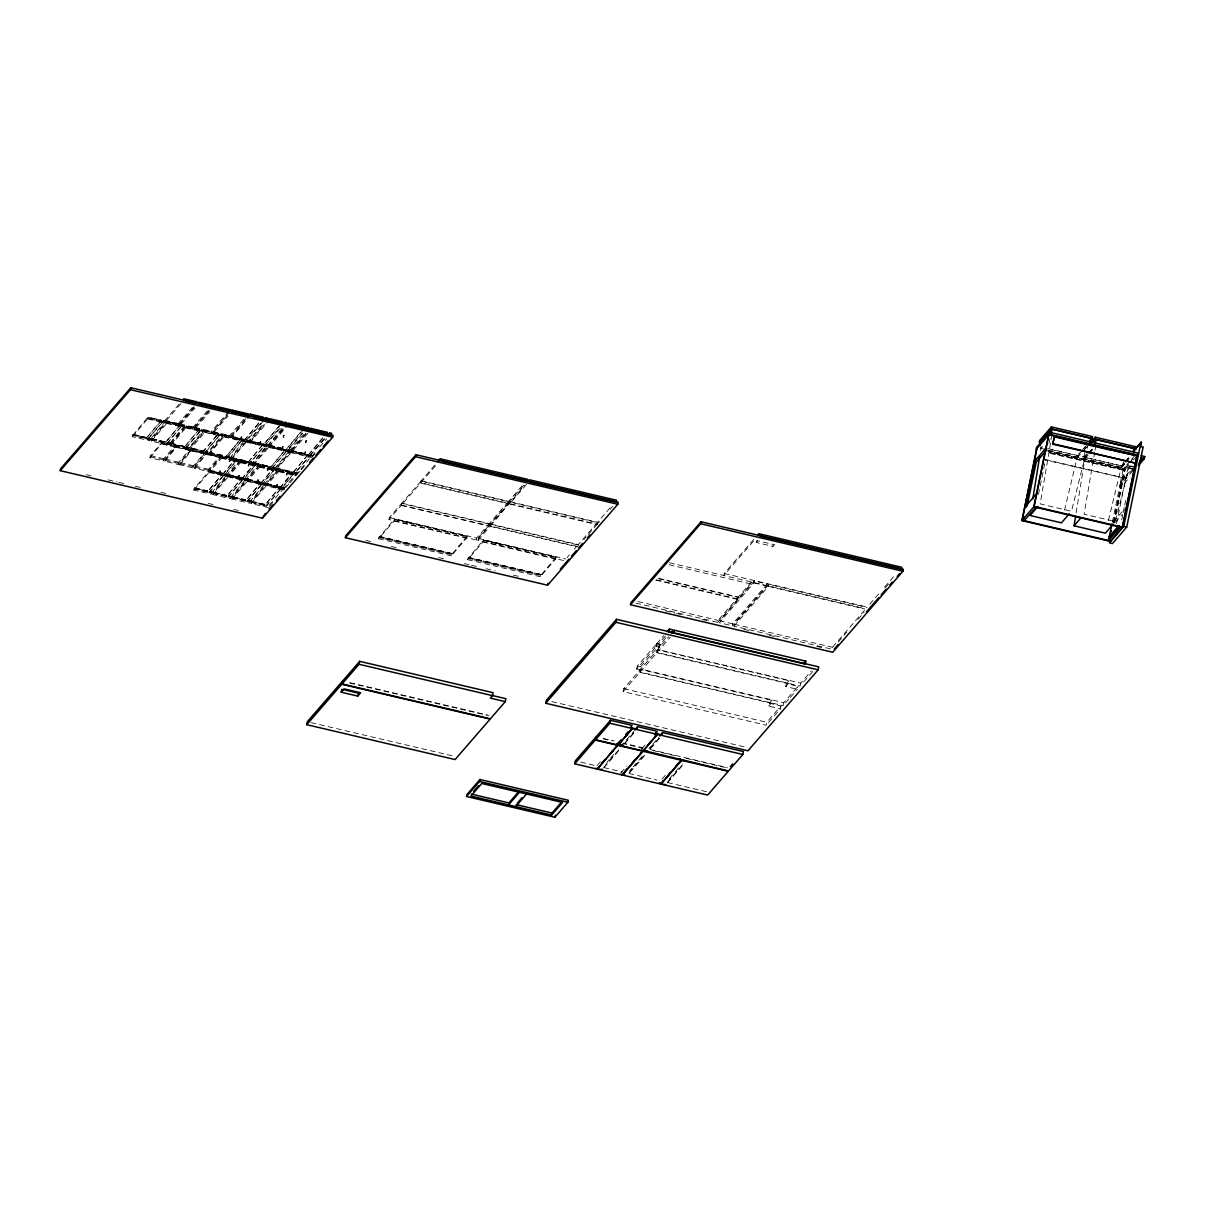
<?xml version="1.0" encoding="UTF-8"?>
<svg xmlns="http://www.w3.org/2000/svg" width="1205" height="1205" viewBox="0 0 1205 1205"><rect width="100%" height="100%" fill="white"/><g stroke="black" fill="none" stroke-linecap="round" stroke-linejoin="round"><path stroke-width="0.75" stroke-dasharray="5 3.75" d="M229.025 461.425C231.706 456.394 228.061 462.735 230.019 461.59M229.462 459.497L230.396 459.677M248.094 465.898C250.715 460.928 247.251 466.983 249.089 466.094M248.591 464.015L249.45 464.151M267.179 470.417C269.724 465.341 266.365 471.517 268.158 470.583M267.585 468.459L268.519 468.64M286.248 474.906C288.357 469.589 286.037 476.547 287.121 474.951M286.624 472.872L287.618 473.068M641.964 748.651L642.747 748.245L622.744 743.425M1122.548 476.156L1124.521 477.029L1122.367 476.728M219.4 472.496C220.093 474.273 219.852 467.721 220.394 472.721M238.454 476.999C240.398 472.691 237.716 478.295 239.464 477.195M257.524 481.458C258.744 477.165 258.111 482.422 258.021 481.699M276.593 485.931C278.159 481.382 276.713 487.769 277.436 486.052M1040.608 450.595L1041.21 446.889M1076.155 512.833L1085.133 457.222L1087.543 454.436M1052.055 434.372L1040.171 503.901L1071.501 511.266L1085.389 455.535M1094.727 452.026L1084.093 514.219L1115.423 521.584L1129.311 465.868M1095.044 450.188L1095.978 444.705M162.765 421.976L163.323 420.59L165.477 421.102L165.07 423.06L149.736 440.744L132.324 436.662L132.911 434.493L146.167 437.611L145.79 438.786L147.778 439.253L162.976 420.982L267.676 445.519L267.48 446.498L162.765 421.976L148.125 438.861L150.279 439.373L165.13 421.494M132.881 435.276L147.718 417.397L160.988 420.515L146.136 438.394L132.701 435.472L145.79 438.786M161.154 420.319L147.899 417.201L161.319 420.123L160.777 421.509L147.522 418.391L147.718 417.397M132.324 436.662L147.658 418.963L148.064 417.005M147.778 439.253L148.155 438.078L150.309 438.59L149.736 440.744M167.194 443.35L182.377 425.064L184.531 425.576L184.124 427.549L168.805 445.232L151.393 441.135L151.966 438.982L165.236 442.099L164.859 443.274L166.847 443.741L182.03 425.47M164.859 443.274L151.77 439.961L166.787 421.886L166.576 422.865L180.193 425.591L180.389 424.597L167.133 421.479L180.389 424.597M163.202 460.897L163.775 458.728L175.373 445.353L175.147 447.115L163.202 460.897L149.947 457.78L150.52 455.611L162.118 442.235L161.907 443.214L175.343 446.136L161.907 443.214M147.522 418.391L160.958 421.298L161.319 420.123M165.477 421.102C165.913 423.256 162.072 422.413 163.323 420.59M179.138 404.172L165.1 420.364L164.528 422.533L181.217 403.283M149.947 457.78L162.088 443.018M151.393 441.135L166.727 423.452L167.133 421.479M180.042 425.004L165.206 442.883L180.223 424.808M166.847 443.741L167.224 442.566L169.378 443.063L168.805 445.232M190.3 448.863L190.059 450.625L178.129 464.407L164.859 461.289L165.431 459.12L177.03 445.745L176.834 446.724L190.269 449.646L176.834 446.724M184.531 425.576L169.167 444.043L167.013 443.545M186.248 447.823L201.446 429.552L203.6 430.065L203.193 432.023L187.859 449.706L170.462 445.624L171.035 443.455L184.29 446.573L183.913 447.748L185.916 448.215L201.099 429.944M199.458 429.085L186.188 425.968L199.458 429.085L199.247 430.065L185.645 427.353L185.841 426.359L170.824 444.434L183.913 447.748M192.408 407.29L178.37 423.482L177.783 425.651L196.852 403.645M194.065 407.682L180.027 423.874L179.44 426.043L194.939 408.164M164.859 461.289L176.999 446.528M184.154 426.766L182 426.254L182.377 425.064M178.129 464.407L178.702 462.238L204.85 432.414L205.257 430.441L218.512 433.559L218.135 434.749L204.714 431.827L204.91 430.848L190.269 447.733L189.893 448.923L202.982 452.237L207.501 452.026L206.929 454.195L189.516 450.098L190.104 447.944L203.359 451.047L202.982 452.237M170.462 445.624L185.781 427.926L186.188 425.968M220.154 434.433L193.041 467.901L179.786 464.784L180.358 462.63L191.957 449.254L191.746 450.233L205.181 453.155L191.746 450.233M199.111 429.477L184.26 447.356L199.277 429.281M185.916 448.215L186.278 447.04L188.432 447.552L187.859 449.706M201.446 429.552C200.045 431.119 203.961 432.264 203.253 430.456L188.236 448.531L186.082 448.019M207.32 410.8L193.282 426.992L192.71 429.161L210.589 408.525M208.977 411.176L194.939 427.383L194.367 429.552L209.866 411.673M179.786 464.784L191.926 450.037M193.041 467.901L193.613 465.748L220.5 434.026L222.654 434.538L222.262 436.511L206.929 454.195M207.968 471.411L208.54 469.242L220.138 455.882L219.897 457.644L207.968 471.411L194.698 468.293L195.27 466.139L206.868 452.764L206.673 453.743L220.108 456.665L206.673 453.743M226.917 474.529L224.582 474.213L226.917 474.529L226.51 476.487L211.176 494.186L193.779 490.089L194.351 487.92L207.606 491.038L207.23 492.227L211.553 492.996L209.565 492.288L209.775 491.309L224.416 474.424L209.565 492.288M194.141 488.914L207.576 491.821L222.428 473.957L207.411 492.017L194.141 488.914L209.158 470.839L226.992 475.177L224.838 474.665L225.049 473.686L237.219 459.647L239.373 460.159L238.786 462.328L226.962 475.96L208.962 471.818L209.504 470.432L222.774 473.55L222.398 474.74L208.962 471.818M203.525 450.851L203.329 451.845L218.165 433.966L203.525 450.851L190.269 447.733M194.698 468.293L206.838 453.547M229.071 411.026L211.523 431.285L210.935 433.439L230.004 411.447M220.5 434.026C219.099 435.592 223.03 436.737 222.322 434.945L207.305 453.005L205.151 452.508M227.218 415.469L213.18 431.676L212.592 433.83L228.091 415.966M245.037 439.795L242.717 439.494L245.037 439.795L244.63 441.768L229.312 459.451L208.585 454.586L209.158 452.417L225.742 456.318L225.365 457.493L229.673 458.277L227.7 457.569L227.896 456.59L242.536 439.689L227.7 457.569M244.871 440.006L244.495 441.181L223.769 436.315L223.979 435.321L208.962 453.396L225.531 457.298L240.548 439.223L225.712 457.102L151.935 439.765M193.779 490.089L209.098 472.405L209.504 470.432M221.961 456.062L209.791 470.101L209.565 471.863L221.389 458.231L221.961 456.062L235.216 459.18L235.02 460.159L222.85 474.198L209.76 470.884M218.135 434.749L218.512 433.559M209.218 492.694L209.595 491.504L211.749 492.017L211.176 494.186M211.553 492.996L226.57 474.921L226.54 475.704L224.386 475.207L224.763 474.017M208.585 454.586L223.919 436.888L224.326 434.93L240.895 438.831C243.35 439.705 240.006 435.502 242.009 437.069M245.971 479.003L243.651 478.701L245.971 479.003L245.579 480.976L230.245 498.659L212.833 494.562L213.406 492.408L226.676 495.526L226.299 496.701L230.622 497.484L228.634 496.776L228.829 495.797L243.47 478.897L228.634 496.776M213.21 493.387L226.645 496.309L241.482 478.43L226.465 496.505L213.21 493.387L228.227 475.312L246.061 479.665L243.907 479.153L244.103 478.174L256.273 464.136L258.427 464.633L257.855 466.802L246.031 480.449L228.016 476.291L228.573 474.921L241.828 478.039L241.452 479.213L228.016 476.291M243.802 419.37L229.748 435.562L229.176 437.731L248.245 415.725M222.85 474.198L235.216 459.18M258.518 423.859L244.299 440.262L231.029 437.144L245.534 419.656M227.353 457.96L227.73 456.785L229.884 457.282L229.312 459.451M229.673 458.277L244.69 440.202M226.962 475.96L227.203 474.198L239.373 460.159M282.015 428.227L251.679 464.708L230.968 459.843L231.541 457.674L248.11 461.575L247.748 462.75L249.736 463.217L264.919 444.946M247.748 462.75L231.33 458.668L264.016 420.274M212.833 494.562L228.167 476.879L228.573 474.921M241.03 460.551L228.86 474.589L228.634 476.352L240.443 462.705L241.03 460.551L254.285 463.669L254.089 464.648L241.919 478.686L228.829 475.373M228.287 497.168L228.664 495.993L230.818 496.49L230.245 498.659M240.518 440.006L241 436.873M224.838 474.665L237.219 459.647M230.622 497.484L245.624 479.409L245.594 480.193L243.44 479.68L243.817 478.506M242.506 440.473L242.883 439.298M265.04 483.491L262.705 483.175L265.04 483.491L264.633 485.449L249.299 503.148L231.902 499.051L232.475 496.882L245.73 500L245.368 501.19L249.676 501.958L247.703 501.25L247.899 500.271L262.539 483.386L247.703 501.25M232.279 497.876L245.715 500.783L260.551 482.919L245.534 500.979L232.279 497.876L247.281 479.801L265.13 484.139L262.976 483.627L263.172 482.648L289.396 452.282L289.803 450.324L287.468 450.007L289.803 450.324M244.299 440.262L258.804 422.774M260.792 423.241L246.483 439.735L246.151 441.572L262.901 445.263L281.443 423.121M230.968 459.843L246.287 442.16L246.694 440.187L263.277 444.088L248.079 462.358L231.33 458.668M246.287 440.729L248.441 441.226L262.946 423.753M241.919 478.686L254.285 463.669M281.081 424.281L263.368 444.735L250.098 441.617L264.603 424.13M248.079 462.358L262.931 444.479M246.031 480.449L246.257 478.671L258.427 464.633M249.736 463.217L250.098 462.042L252.267 462.554L251.679 464.708M247.085 480.78L247.628 479.394L260.898 482.512L260.521 483.702L247.085 480.78L265.1 484.922L276.924 471.291L277.496 469.122L275.343 468.609L262.976 483.627M231.902 499.051L247.236 481.367L247.628 479.394M260.084 465.025L247.914 479.063L247.688 480.825L259.512 467.194L260.084 465.025L273.354 468.143L273.143 469.122L260.988 483.16L247.899 479.846M249.902 463.021L252.056 463.533L267.073 445.458M274.469 468.007C269.107 467.148 276.969 466.787 274.062 469.98L253.336 465.1L253.924 462.946L270.492 466.832L270.116 468.022L274.439 468.79L272.451 468.082L272.661 467.103L287.302 450.218L272.451 468.082M253.894 463.729L270.462 467.615L285.314 449.751L270.297 467.811L253.713 463.925L268.73 445.85L289.878 450.971L287.724 450.459L287.935 449.48L302.229 432.987M247.356 501.657L247.733 500.467L249.887 500.979L249.299 503.148M259.662 443.32C261.907 438.289 259.301 444.705 260.611 443.561M243.907 479.153L256.273 464.136M249.676 501.958L264.693 483.883L264.663 484.666L262.509 484.169L262.886 482.979M268.369 507.621L250.956 503.524L251.363 501.566L264.799 504.488L264.422 505.663L266.591 505.934M251.333 502.349L264.769 505.272L279.62 487.392L264.603 505.467L251.333 502.349L266.35 484.274L284.184 488.627L282.03 488.115L282.241 487.136L294.397 473.098L296.55 473.595L295.858 475.9M265.266 444.555C266.606 449.495 268.113 441.934 264.723 445.94L250.083 462.825L252.237 463.338M267.676 445.519L265.356 445.202L265.552 444.223L279.861 427.715M260.988 483.16L273.354 468.143M305.874 433.273L289.848 451.755L268.534 446.829L268.73 445.85M253.336 465.1L268.67 447.417L269.077 445.443L285.66 449.345L285.284 450.534L268.534 446.829M303.464 429.552L285.736 449.992L269.167 446.106L284.862 427.248M265.1 484.922L265.326 483.16L277.496 469.122M266.154 485.254L266.697 483.883L279.952 487.001L279.59 488.176L266.154 485.254L284.44 489.079M250.956 503.524L266.29 485.841L266.697 483.883M279.153 469.513L266.983 483.551L266.757 485.314L278.581 471.667L279.153 469.513L292.408 472.631L292.213 473.61L280.042 487.648L266.953 484.335M272.104 468.489L272.481 467.299M266.41 506.13L266.621 505.151M274.439 468.79L289.456 450.715L289.426 451.498L287.272 451.001L287.649 449.811M299.985 471.155L296.445 475.237L275.719 470.357L276.291 468.203L292.875 472.089L292.499 473.279L294.487 473.746L309.67 455.475M307.682 455.008L292.679 473.083L276.096 469.182L291.113 451.107L312.261 456.228L310.107 455.731L310.303 454.737L324.612 438.243M282.994 437.114C285.269 431.993 282.588 438.786 283.928 437.295M282.045 448.591C284.395 443.561 281.563 449.811 282.994 448.817M285.736 449.992L300.241 432.52M280.042 487.648L292.408 472.631M284.109 487.965L283.552 489.351L281.578 488.643L281.955 487.468L284.109 487.965L283.702 489.938L266.29 485.841M289.848 451.755L290.089 449.992L304.383 433.484M290.902 452.086L291.459 450.715L308.028 454.601L307.832 455.595L290.902 452.086L310.513 456.605M275.719 470.357L291.053 452.673L291.459 450.715M306.04 433.875L291.746 450.384L291.52 452.146L310.242 430.546M284.154 489.411L284.395 487.633L296.55 473.595M282.03 488.115L294.397 473.098M294.487 473.746L294.863 472.556L297.017 473.068L296.445 475.237M294.668 473.55L296.822 474.047L309.384 458.789M305.377 442.386C307.757 437.385 304.745 443.756 306.356 442.627M304.413 453.848C306.913 448.847 303.63 455.053 305.422 454.029M308.028 454.601L292.845 472.872L276.096 469.182M291.715 451.167L308.119 455.264L322.624 437.776M311.809 456.77C313.255 454.978 309.067 454.21 309.474 456.454L294.833 473.354L296.987 473.851M309.64 456.258L310.016 455.068M312.261 456.228L314.851 452.493M378.671 538.74L379.259 536.587L451.86 553.652L451.288 555.806L378.671 538.74L394.005 521.057L394.412 519.099L467.028 536.165L466.621 538.123L451.288 555.806M467.028 536.165L451.664 554.631L379.048 537.566L394.412 519.099M388.989 519.476L389.396 517.517L401.566 503.479L488.929 524.009L488.522 525.982L476.352 540.021L388.989 519.476L401.16 505.437L401.566 503.479M401.446 505.106L401.852 503.148L420.922 481.141L508.284 501.672L507.877 503.645L488.808 525.651L401.446 505.106L420.515 483.115L420.922 481.141M523.663 485.434L508.164 503.313L420.801 482.783L421.208 480.81L435.517 464.317M467.691 559.662L468.278 557.508L540.879 574.574L540.307 576.743L467.691 559.662L483.024 541.979L483.431 540.021L556.032 557.087L555.641 559.045L540.307 576.743M556.032 557.087L540.683 575.553L468.067 558.487L483.431 540.021M476.352 540.021L476.758 538.048L488.929 524.009M563.548 560.506L478.008 540.397L478.415 538.439L490.586 524.401L577.948 544.931M488.808 525.651L489.215 523.678L508.284 501.672M478.008 540.397L490.179 526.359L490.586 524.401M576.005 546.136L490.465 526.028L490.872 524.07L509.941 502.063L597.303 522.609L596.897 524.567L587.362 535.562M508.164 503.313L508.57 501.34L522.88 484.847M490.465 526.028L524.537 485.238M577.828 546.573L578.234 544.6L597.303 522.609M526.51 484.455L509.82 503.705L597.183 524.235L597.59 522.277L611.884 505.769M780.976 705.919L780.373 708.871L768.76 706.13L769.377 703.193L780.976 705.919L766.787 722.277L766.184 725.229L623.136 691.595L623.738 688.642L668.7 636.722M636.677 669.061L637.279 666.109L656.65 643.771L659.963 644.555L659.361 647.507L656.032 646.724L636.677 669.061L639.991 669.829L640.608 666.892L659.963 644.555M623.136 691.595L639.81 672.345L640.412 669.408L771.878 700.301L771.275 703.253L768.76 706.13M783.762 702.696L783.16 705.648L640.096 672.013L640.699 669.076L783.762 702.696L797.951 686.338L786.338 683.612L785.735 686.564L797.333 689.29L797.951 686.338M656.032 646.724L656.65 643.771M665.913 637.686L660.25 644.223L659.647 647.175L656.333 646.392L656.936 643.44L663.729 635.607M640.096 672.013L656.785 652.764L657.388 649.826L788.838 680.72L788.236 683.672L785.735 686.564M800.738 683.115L800.135 686.067L657.071 652.432L657.674 649.495L800.738 683.115L811.372 670.854M753.788 539.358L724.205 573.49L723.798 575.448L754.616 539.9M635.788 603.087L717.683 622.337L718.075 620.379L738.017 597.379L657.945 578.566M732.67 623.813L732.263 625.772L766.787 585.946L767.178 583.988L754.255 580.946L719.731 620.771L732.67 623.813L767.178 583.988M717.683 622.337L737.611 599.352L738.017 597.379M737.897 599.021L738.304 597.047L751.333 582.015L750.926 583.988L737.897 599.021L656.002 579.771M864.512 610.287L832.459 647.266L832.053 649.224L733.92 626.163L734.327 624.205L768.85 584.38L866.982 607.441M756.348 542.506L756.74 540.548L773.324 544.449L772.917 546.407L756.348 542.506L759.225 539.192M729.025 625.018L719.34 622.729L753.848 582.919L754.255 580.946M733.92 626.163L768.444 586.338L768.85 584.38M1041.015 446.889L1040.608 448.847L1043.033 446.061M1038.454 494.412L1045.624 459.467M1049.028 443.545L1050.037 438.635M1082.662 449.947L1077.812 455.535L1077.406 457.493L1088.311 444.916M1079.168 452.914L1078.535 455.972L1048.696 448.953M1124.717 463.684L1122.473 466.29L1083.837 457.207L1084.786 452.628M1047.793 450.534L1121.343 467.826L1124.16 463.066M1122.473 466.29L1123.406 461.711M1112.351 522.217L1120.228 483.838M1121.448 482.301L1120.454 482.075L1123.316 468.775M1113.345 522.458L1124.31 469.001L1123.15 468.971L1130.305 460.702M1113.586 522.744L1125.606 464.196M1114.007 522.97L1124.958 469.634L1049.224 451.83M1114.339 522.684L1125.304 469.242L1047.913 451.047M1116.538 523.557L1128.498 465.311M1134.824 469.649L1129.522 468.399L1130.32 465.838L1133.483 466.576M1129.522 468.399L1130.32 465.838M1121.689 519.807L1122.804 514.324M1123.18 512.502L1124.31 507.019M1124.687 505.196L1125.816 499.714M1064.527 510.092L1077.677 455.46M1108.464 520.424L1121.614 465.793L1124.009 463.006M1087.181 448.35L1088.522 442.958M240.593 438.846L241.603 439.027M261.063 441.572L260.084 441.392M220.545 471.05L219.626 470.899M239.629 475.493L238.62 475.297M1124.536 476.623L1124.325 477.617M132.911 434.493L146.167 437.611M146.136 438.394L160.777 421.509M150.309 438.59L147.989 438.274M150.279 439.373L147.959 439.057M151.966 438.982L165.236 442.099M169.378 443.063L167.043 442.762M171.035 443.455L184.29 446.573M188.432 447.552L186.112 447.236M203.6 430.065L201.265 429.748M190.104 447.944L203.359 451.047M205.257 430.441L218.346 433.77M207.501 452.026L205.181 451.724M222.654 434.538L220.334 434.237M209.158 452.417L225.561 456.514M224.326 434.93L240.895 438.831M231.029 437.144L231.014 437.927L248.561 417.668M227.73 456.785L229.703 457.493M248.441 441.226L248.411 442.009L264.437 423.527M250.098 441.617L250.068 442.401L267.631 422.157M222.774 473.55L209.339 470.628M222.398 474.74L224.386 475.207M209.595 491.504L211.583 492.212M248.11 461.575L231.36 457.87M265.356 445.202L283.085 424.747M252.267 462.554L249.932 462.238M267.48 446.498L283.491 428.016M253.924 462.946L270.327 467.028M269.077 445.443L285.66 449.345M269.167 446.106L269.137 446.889L286.685 426.63M241.828 478.039L228.393 475.116M241.452 479.213L243.44 479.68M228.664 495.993L230.652 496.701M285.284 450.534L287.272 451.001M287.724 450.459L305.452 430.019M260.898 482.512L247.462 479.59M260.521 483.702L262.509 484.169M247.733 500.467L249.706 501.175M279.952 487.001L266.531 484.079M279.59 488.176L281.578 488.643M308.119 455.264L322.338 438.861M281.955 487.468L283.928 488.176M310.107 455.731L327.835 435.276M269.122 505.257L274.002 499.623M275.222 498.222L283.762 488.371M297.017 473.068L294.698 472.767M319.611 446.995L326.766 438.756M269.543 506.266L274.258 500.813M285.57 487.784L288.944 483.883M290.074 482.587L293.448 478.686M301.16 469.784L305.874 464.347M312.517 456.695L314.942 453.893M420.801 482.783L437.49 463.518M379.259 536.587L451.86 553.652M407.682 522.217L394.246 519.295M409.67 522.684L466.847 536.361M468.278 557.508L540.879 574.574M496.686 543.139L483.265 540.217M498.689 543.606L555.867 557.282M566.998 557.569L569.423 554.767M574.288 549.149L576.728 546.347M583.792 539.689L586.172 536.948M597.183 524.235L599.563 521.479M610.302 509.113L612.682 506.356M656.333 646.392L665.386 635.939M657.071 652.432L670.176 637.309M772.917 546.407L774.83 544.193M597.093 765.597L600.723 761.409M606.838 762.419L609.263 759.617M610.468 758.216L615.318 752.628M626.449 739.795L633.589 731.54M604.082 766.847L619.822 748.682M624.913 742.807L634.448 731.812M603.66 768.007L620.62 748.441M624.521 743.937L635.246 731.571M620.906 772.887L626.977 765.898M641.798 748.787L646.558 743.289M629.447 771.095L631.872 768.293M633.077 766.892L643.982 754.315M649.088 748.426L651.483 745.669M652.673 744.298L658.623 737.43M629.1 772.736L644.856 754.556M649.947 748.682L659.481 737.686M629.914 772.495L645.654 754.315M650.745 748.441L660.28 737.445M661.967 779.168L665.597 774.966M669.272 778.776L674.122 773.188M675.342 771.787L680.177 766.199M667.736 781.804L683.476 763.639M667.314 782.964L684.274 763.398M769.377 703.193L771.878 700.301M786.338 683.612L788.838 680.72M869.739 604.262L879.59 592.89M884.53 587.197L895.616 574.408M768.549 722.503L780.373 708.871M785.524 702.922L789.064 698.825M790.254 697.469L797.333 689.29M803.675 681.97L814.309 669.709M838.228 642.114L846.844 632.158M857.945 619.37L864.106 612.261M885.359 587.739L889.049 583.476M1083.069 449.088L1085.313 446.483M1083.702 448.516L1086.292 445.76M1084.771 449.42L1087.121 446.724M1083.837 457.207L1088.356 452.011M1087.362 454.421L1084.545 459.18L1088.175 454.978M1088.582 453.02L1092.212 448.832M1088.748 453.05L1092.363 448.878M1089.38 453.592L1093.025 449.39M1125.214 461.62L1130.034 456.062M1125.38 461.666L1130.23 456.077M1125.847 462.389L1129.236 458.487M1121.343 467.826L1127.398 460.837M1131.495 459.331L1135.08 455.204M1128.543 464L1124.988 468.097L1047.446 449.872M1129.733 462.63L1133.287 458.533M1128.784 465.22L1124.581 470.07L1048.847 452.267M1133.423 459.873L1136.902 455.867M1120.454 482.075L1132.384 468.293M1133.212 468.73L1120.048 484.033L1121.042 484.274M1132.805 470.703L1119.611 486.157L1121.78 486.428L1129.416 477.632M1113.149 522.126L1123.888 509.73M1115.273 522.428L1122.232 514.414M284.38 435.397L283.371 435.216M306.748 440.653L305.754 440.473M622.036 772.586L621.072 772.736M283.401 446.859L282.467 446.663M305.769 452.116L304.91 451.95M642.822 748.546L642.762 747.733L623.045 743.093M258.683 480.012L257.704 479.816M277.692 484.5L276.819 484.335M1129.959 466.275L1135.261 467.51M1048.184 448.576L1121.75 465.868M1129.883 467.962L1133.046 468.7M1040.246 448.185L1045.654 449.45M1049.103 452.658L1124.777 470.447L1048.727 453.095M1045.789 459.602L1123.271 477.828L1045.413 460.039M1121.614 482.105L1122.623 482.331M1121.222 484.064L1122.216 484.305M165.1 420.364L178.37 423.482M180.027 423.874L193.282 426.992M194.939 427.383L211.523 431.285M213.18 431.676L229.748 435.562M231.24 436.15L244.495 439.268M246.483 439.735L248.637 440.247M250.294 440.638L263.564 443.756M265.552 444.223L267.706 444.735M269.363 445.112L285.947 449.013M287.935 449.48L290.089 449.992M291.746 450.384L308.314 454.27M310.303 454.737L312.472 455.249M421.208 480.81L508.57 501.34M510.227 501.732L597.59 522.277M163.142 420.786L165.296 421.298M182.211 425.275L184.365 425.772M246.528 440.382L263.097 444.284M265.085 444.75L267.239 445.263M291.279 450.911L307.862 454.812M309.851 455.279L312.005 455.776M164.724 421.554L177.994 424.672M179.65 425.064L192.905 428.182M194.562 428.573L211.146 432.459M212.803 432.851L229.372 436.752M161.124 421.102L163.112 421.569M180.193 425.591L182.181 426.058M199.247 430.065L201.235 430.531M218.316 434.553L220.304 435.02M263.067 445.067L265.055 445.534M307.832 455.595L309.821 456.062M147.658 418.963L165.07 423.06M166.727 423.452L184.124 427.549M185.781 427.926L203.193 432.023M204.85 432.414L222.262 436.511M223.919 436.888L244.63 441.768M246.287 442.16L267.013 447.025M268.67 447.417L289.396 452.282M291.053 452.673L311.779 457.554M420.515 483.115L507.877 503.645M509.534 504.036L596.897 524.567M133.077 434.297L146.347 437.415M148.336 437.882L150.489 438.379M152.146 438.771L165.401 441.889M167.39 442.356L169.544 442.868M171.2 443.259L184.47 446.377M186.459 446.844L188.613 447.341M205.513 451.318L207.682 451.83M209.339 452.221L225.907 456.123M227.896 456.59L230.05 457.087M231.706 457.478L248.29 461.379M250.279 461.846L252.432 462.343M254.089 462.735L270.673 466.636M272.661 467.103L274.815 467.615M276.472 468.007L293.041 471.893M295.029 472.36L297.183 472.872M724.205 573.49L867.269 607.109M276.126 468.399L292.695 472.3M221.765 457.041L235.02 460.159M237.008 460.626L239.162 461.138M240.819 461.53L254.089 464.648M256.078 465.115L258.232 465.627M259.888 466.004L273.143 469.122M275.132 469.589L277.286 470.101M278.957 470.492L292.213 473.61M294.201 474.077L296.355 474.589M221.584 457.252L238.997 461.334M240.654 461.726L258.051 465.823M259.708 466.214L277.12 470.296M278.777 470.688L296.189 474.785M669.438 562.765L865.054 608.645M753.848 582.919L766.787 585.946M768.444 586.338L864.753 608.977M161.877 443.997L175.147 447.115M176.804 447.507L190.059 450.625M191.716 451.016L204.986 454.134M206.642 454.526L219.897 457.644M221.389 458.231L238.786 462.328M240.443 462.705L257.855 466.802M259.512 467.194L276.924 471.291M278.581 471.667L295.978 475.764M669.031 564.738L750.926 583.988M401.852 503.148L489.215 523.678M490.872 524.07L578.234 544.6M401.16 505.437L488.522 525.982M490.179 526.359L577.541 546.904M150.52 455.611L163.775 458.728M165.431 459.12L178.702 462.238M180.358 462.63L193.613 465.748M195.27 466.139L208.54 469.242M209.791 470.101L223.061 473.219M225.049 473.686L227.203 474.198M228.86 474.589L242.115 477.707M244.103 478.174L246.257 478.671M247.914 479.063L261.184 482.181M263.172 482.648L265.326 483.16M266.983 483.551L280.253 486.669M282.241 487.136L284.395 487.633M150.143 456.785L163.579 459.707M165.07 460.295L178.506 463.217M179.982 463.805L193.418 466.727M194.909 467.314L208.345 470.236M209.098 472.405L226.51 476.487M228.167 476.879L245.579 480.976M247.236 481.367L264.633 485.449M658.231 578.234L738.304 597.047M389.396 517.517L476.758 538.048M478.415 538.439L565.778 558.969M655.716 580.102L737.611 599.352M394.065 519.491L407.335 522.609M409.323 523.075L466.681 536.556M483.085 540.412L496.355 543.53M498.343 543.997L555.701 557.478M394.005 521.057L466.621 538.123M483.024 541.979L555.641 559.045M194.517 487.724L207.787 490.842M209.775 491.309L211.929 491.821M213.586 492.212L226.841 495.33M228.829 495.797L230.983 496.294M232.64 496.686L245.91 499.804M247.899 500.271L250.053 500.783M251.709 501.175L264.979 504.293M194.171 488.115L207.441 491.233M213.24 492.604L226.495 495.722M232.309 497.078L245.564 500.195M251.363 501.566L264.633 504.684M379.424 536.376L452.041 553.441M468.444 557.312L541.06 574.378M379.229 537.37L451.83 554.436M468.248 558.292L540.849 575.357M638.002 601.551L718.075 620.379M734.327 624.205L832.459 647.266M86.158 474.695L91.625 475.99M108.028 479.846L117.141 481.985M118.964 482.407L124.416 483.687M135.352 486.263L142.642 487.98M160.868 492.258L168.143 493.975M208.239 503.389L213.707 504.684M233.74 509.384L239.208 510.679M365.823 540.442L373.113 542.145M391.324 546.437L398.614 548.139M438.695 557.569L444.163 558.849M464.211 563.563L469.679 564.844M471.486 565.281L476.954 566.561M486.067 568.7L495.18 570.839M513.405 575.131L520.681 576.833M665.521 610.89L674.634 613.029M676.457 613.45L681.91 614.731M701.958 619.445L707.425 620.741M743.862 629.296L751.152 631.013M769.377 635.291L776.653 637.008M816.749 646.437L822.202 647.718M656.936 643.44L660.25 644.223M656.785 652.764L788.236 683.672M637.279 666.109L640.608 666.892M639.81 672.345L771.275 703.253M623.738 688.642L766.787 722.277M551.8 701.596L744.931 746.995M603.374 738.469L614.143 741M649.872 749.405L727.323 767.6M603.072 738.801L612.065 740.909M653.05 750.549L677.602 756.318M686.413 758.382L727.082 767.947M349.962 682.693L489.17 715.424M349.676 683.024L487.061 715.318M580.689 762.132L596.852 765.943M603.946 767.6L622.081 771.923M628.935 773.474L656.996 780.072M667.585 782.557L708.254 792.122M310.98 722.593L453.848 756.168M266.968 504.759L266.757 505.738L281.609 487.859L266.968 504.759"/><path stroke-width="1.5" d="M679.936 758.578L681.322 760.28L660.732 784.048L622.443 775.041L625.305 775.207M1032.821 498.795L1039.704 456.153M1113.194 524.16L1105.392 533.167L1074.062 525.802L1075.553 516.538M60.25 470.673L60.657 468.7L130.833 387.739L333.077 435.276L332.67 437.234L262.494 518.21L60.25 470.673L130.441 389.697L130.833 387.739M183.627 399.744L197.063 402.666L183.627 399.744L183.823 398.765L197.093 401.883L196.852 403.645L185.254 400.919M183.597 400.527L183.793 399.548M198.539 403.253L198.75 402.274L212.005 405.392L211.779 407.154L198.509 404.037L198.72 403.057L211.975 406.175L198.72 403.057M213.466 406.763L213.662 405.784L230.245 409.685L230.035 410.664L213.466 406.763L230.215 410.468L230.004 411.447L213.436 407.546L213.631 406.567M249.736 416.312L250.309 414.159L263.564 417.276L263.202 418.451M249.932 415.333L265.19 418.918L265.552 417.743L267.706 418.24L266.847 420.741M282.256 422.94L282.633 421.75L269.378 418.632L268.79 420.801L286.203 424.898L286.775 422.729L284.621 422.217L284.244 423.407M262.494 518.21L265.356 513.405M304.639 428.197L305.016 427.007L288.432 423.121L287.859 425.275L306.853 429.748M306.627 428.664L307.004 427.474L309.158 427.986L308.299 430.471M327.022 433.454L327.383 432.279L310.815 428.377L310.242 430.546L330.953 435.412L331.541 433.243L329.387 432.746L329.01 433.921M306.718 724.672L307.32 721.735L342.356 681.307L341.753 684.259L306.718 724.672L455.083 759.557L490.119 719.129L341.753 684.259M345.368 537.686L345.775 535.728L415.966 454.752L618.195 502.289L617.804 504.262L547.612 585.223L345.368 537.686L415.559 456.725L415.966 454.752M505.272 701.641L490.405 718.798L342.039 683.928L342.642 680.976L359.662 661.334L493.116 692.694L492.514 695.647L490.36 698.132L505.272 701.641L505.874 698.689L492.619 695.571M341.196 692.197L344.073 688.883L360.656 692.77L357.78 696.098L341.196 692.197L341.813 689.245M342.039 683.928L359.06 664.286L359.662 661.334M357.78 696.098L358.382 693.146L343.47 689.637M439.87 460.777L440.277 458.804L527.639 479.349L527.233 481.307L441.693 461.199M466.531 796.505L466.938 794.532L479.967 779.499L568.323 800.271L567.917 802.229L554.887 817.261L466.531 796.505L479.56 781.473L479.967 779.499M547.612 585.223L548.019 583.265M518.632 791.745L508.947 802.937L508.54 804.895L519.445 792.318M545.729 703.253L546.332 700.316L616.523 619.34L818.752 666.877L818.15 669.829L747.974 750.79L545.729 703.253L615.921 622.292L616.523 619.34M551.649 815.032L562.539 802.455L481.819 783.476L470.914 796.053L551.649 815.032L552.041 813.059L561.741 801.882M616.252 502.229L616.659 500.271L529.296 479.741L528.89 481.699L614.43 501.807M554.887 817.261L555.294 815.303M574.695 763.819L575.297 760.867L595.903 737.114L595.285 740.066L574.695 763.819L597.077 769.076L617.668 745.323L616.403 744.253M595.586 739.734L596.189 736.782L610.483 720.289L632.128 725.395L630.848 727.007L632.248 728.498L617.954 744.991L595.586 739.734L609.881 723.241L610.483 720.289M630.501 604.714L630.908 602.741L701.084 521.78L903.328 569.317L902.922 571.275L832.73 652.251L630.501 604.714L700.677 523.738L701.084 521.78M597.077 769.076L595.948 768.188M642.988 750.866L618.286 745.067L632.685 728.076L637.264 729.04L637.34 726.6L657.056 731.239L655.882 732.896L657.282 734.372L622.111 774.966L597.409 769.152L602.455 769.408M597.409 769.152L621.629 740.367M618.286 745.067L621.961 740.457M622.111 774.966L621.162 774.197M641.587 750.308L642.702 751.197L617.999 745.398M622.443 775.041L643.033 751.287L642.054 750.113M643.319 750.956L657.719 733.966L662.298 734.93L662.358 732.489L743.425 751.543L742.822 754.481L728.528 770.974L643.425 750.459M669.393 629.07L668.775 632.023L672.089 632.806L672.706 629.854L669.393 629.07L667.118 631.691M673.761 633.197L674.363 630.245L805.814 661.138L805.211 664.091L675.583 633.619M660.732 784.048L663.247 780.75M661.063 784.124L681.653 760.355L728.242 771.305L707.636 795.074L661.063 784.124L665.747 784.591M681.653 760.355L686.338 760.837M758.322 535.623L758.728 533.664L901.777 567.284L901.385 569.257L760.129 536.059M1021.885 520.59L1034.161 506.431L1048.892 434.704L1137.249 455.46L1122.518 527.188L1110.242 541.361L1021.885 520.59L1036.601 448.863M1036.948 448.471L1022.232 520.199L1024.039 520.861L1035.984 507.094L1033.815 506.823L1048.546 435.095M1023.045 520.635L1023.798 516.945M1025.862 507.561L1035.878 458.096M1027.067 506.145L1036.3 461.816M1040.231 445.353L1040.849 442.295L1039.523 441.994M1049.254 434.267L1049.66 432.294L1138.017 453.065L1137.61 455.038L1049.254 434.267L1036.225 449.299L1036.631 447.326L1052.131 429.296L1051.197 433.875M1051.408 426.916L1039.674 440.458L1039.297 442.25L1051.031 428.709L1051.408 426.916L1092.679 436.617L1089.832 441.286M1052.673 444.178L1054.556 436.376L1137.445 455.851L1135.938 463.217L1052.673 444.178L1054.556 436.376M1089.817 442.958L1090.751 438.364M1091.353 443.214L1095.33 437.234L1136.616 446.95L1133.754 451.604M1095.119 444.208L1096.068 439.614L1093.809 442.22M1109.594 540.729L1108.419 540.699L1111.974 524.055M1110.423 536.632L1109.85 538.801M1134.056 451.755L1134.688 448.697M1122.533 525.877L1136.556 457.508M1123.753 526.389L1141.03 442.205L1140.713 446.859L1143.168 446.889L1126.735 527.082L1112.441 543.576L1109.444 542.883L1123.753 526.389L1126.735 527.082M1138.379 465.537L1144.313 458.698L1144.75 456.559L1141.21 455.731M623.241 745.262L618.105 744.901M1111.176 531.631L1111.356 530.682L1111.13 531.676M648.2 751.348L643.139 750.79M211.327 408.48L213.662 405.784M247.929 416.9L250.309 414.159M263.172 420.485L265.552 417.743M266.983 421.389L269.378 418.632M304.624 430.23L307.004 427.474M308.435 431.134L310.815 428.377M269.046 509.143L272.737 504.88M276.442 500.617L280.132 496.355M309.685 462.268L313.375 458.005M315.846 455.159L320.771 449.48M323.226 446.633L328.152 440.955M437.897 461.56L440.277 458.804M560.325 569.061L568.956 559.12M571.411 556.273L576.336 550.595M578.792 547.748L582.497 543.485M587.422 537.807L589.878 534.96M473.746 791.293L478.581 785.705M517.291 803.208L522.126 797.62M515.665 806.567L526.57 793.99M671.968 632.987L674.363 630.245M616.84 744.088L620.801 740.171M625.576 734.688L627.956 731.932M602.018 762.991L605.663 758.804M610.498 753.215L612.923 750.414M626.404 734.869L628.784 732.128M602.349 763.081L605.995 758.879M610.83 753.291L613.255 750.504M625.531 736.33L629.115 732.203M634.779 730.17L637.159 727.413M654.511 734.809L656.891 732.053M624.627 771.682L627.052 768.88M631.902 763.292L635.532 759.105M640.382 753.502L642.807 750.715M647.853 744.886L651.423 740.759M659.813 736.044L662.193 733.303M668.097 775.161L670.522 772.375M675.372 766.787L679.002 762.584M804.142 663.066L805.814 661.138M730.32 766.651L732.7 763.91M834.372 648.862L838.062 644.6M866.38 611.929L878.701 597.725M881.156 594.878L886.082 589.2M889.787 584.937L892.242 582.105M897.168 576.412L899.638 573.58M1046.814 449.842L1036.074 462.238L1034.267 461.575L1045.85 448.2L1046.844 448.426M1024.913 507.094L1036.511 493.719M1090.646 442.657L1095.33 437.234M1037.942 506.477L1030.124 515.484L1061.454 522.85L1069.272 513.842M1133.092 451.001L1136.616 446.95M1136.255 447.703L1141.03 442.205M1136.752 447.823L1141.527 442.325M1074.062 525.802L1080.749 518.09M1137.445 455.851L1113.646 450.775M1139.599 461.138L1141.783 458.623M1138.815 463.413L1144.75 456.559M1118.812 525.591L1109.263 536.602L1110.257 536.843M1108.856 538.575L1119.596 526.178M1115.815 531.917L1119.294 527.911M1108.419 540.699L1120.364 526.931L1121.177 527.353M623.331 745.308L618.391 744.57M1051.031 428.709L1092.317 438.424M1094.968 439.042L1136.24 448.742M1050.805 428.98L1092.076 438.68M1094.727 439.313L1136.014 449.013M1055.987 437.219L1110.709 450.188M1140.774 457.87L1144.313 458.698M1053.05 443.741L1135.938 463.217M1133.212 468.73L1134.206 468.971M1132.805 470.703L1133.8 470.929M1124.702 510.167L1125.696 510.393M1034.161 506.431L1122.518 527.188M1035.803 507.29L1122.171 527.594M1024.22 520.665L1110.588 540.97M250.113 415.138L263.368 418.256M265.356 418.722L267.51 419.235M269.167 419.611L282.437 422.729M284.425 423.196L286.579 423.708M288.236 424.1L304.805 428.001M306.793 428.468L308.947 428.965M310.619 429.357L327.188 433.258M329.176 433.725L331.33 434.237M269.001 419.822L286.398 423.904M288.055 424.296L308.781 429.176M310.438 429.552L331.164 434.433M253.216 417.141L265.401 420.003M130.441 389.697L332.67 437.234M415.559 456.725L617.804 504.262M700.677 523.738L902.922 571.275M615.921 622.292L818.15 669.829M359.06 664.286L492.514 695.647M609.881 723.241L632.248 728.498M632.58 728.573L657.282 734.372M657.614 734.463L742.822 754.481M617.231 744.298L618.06 744.494M595.285 740.066L617.668 745.323M643.033 751.287L681.322 760.28M660.837 783.551L659.331 782.557M479.56 781.473L567.917 802.229M471.321 794.08L508.992 802.937M516.162 804.624L552.041 813.059M231.902 410.062L231.676 411.839L248.245 415.725L248.471 413.963L231.902 410.062M231.872 410.845L248.441 414.746L231.872 410.845"/></g></svg>
